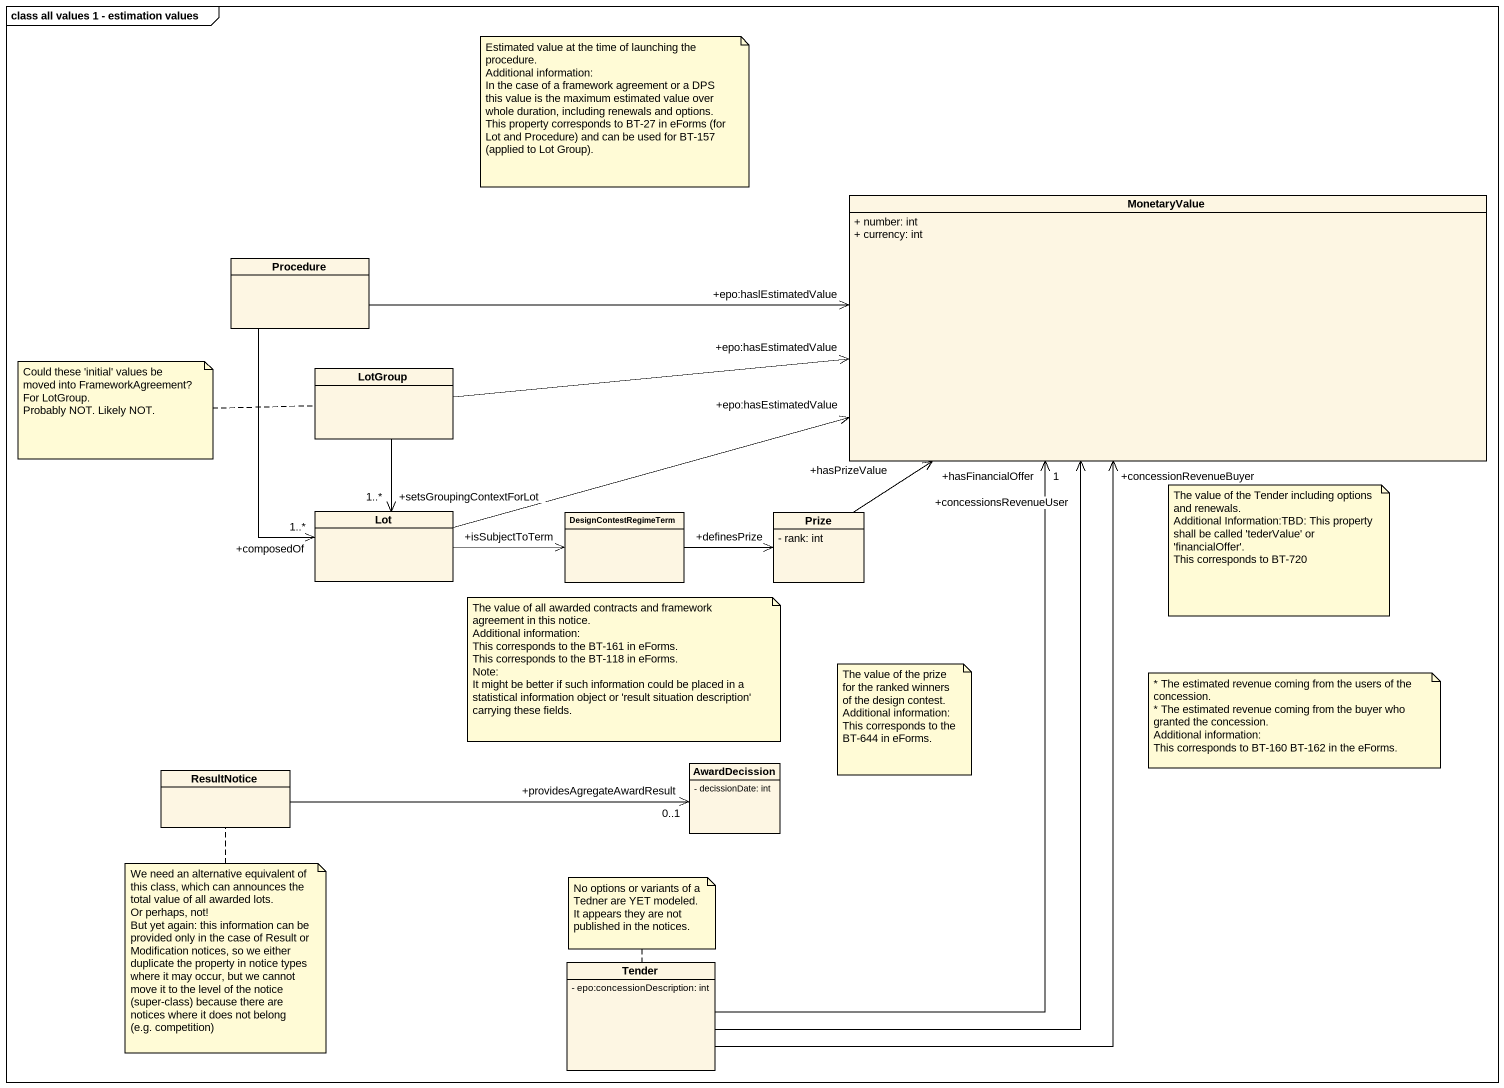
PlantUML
@startuml
mainframe class all values 1 - estimation values
hide circle
hide empty members
skinparam classAttributeIconSize 0
class MonetaryValue {
  + number: int
  + currency: int
}
class Procedure
class LotGroup
class Lot
class DesignContestRegimeTerm
class Prize {
  - rank: int
}
class ResultNotice
class AwardDecission {
  - decissionDate: int
}
class Tender {
  - epo:concessionDescription: int
}
Procedure -right-> "+epo:haslEstimatedValue" MonetaryValue
Procedure --> "+composedOf\n1..*" Lot
LotGroup -right-> "+epo:hasEstimatedValue" MonetaryValue
LotGroup --> "+setsGroupingContextForLot\n1..*" Lot
Lot -right-> "+epo:hasEstimatedValue" MonetaryValue
Lot -right-> "+isSubjectToTerm" DesignContestRegimeTerm
DesignContestRegimeTerm -right-> "+definesPrize" Prize
Prize -up-> "+hasPrizeValue" MonetaryValue
ResultNotice -right-> "+providesAgregateAwardResult\n0..1" AwardDecission
Tender -up-> "+hasFinancialOffer\n1" MonetaryValue
Tender -up-> "+concessionRevenueBuyer" MonetaryValue
Tender -up-> "+concessionsRevenueUser" MonetaryValue
note as N1
  Estimated value at the time of launching the procedure.
  Additional information:
  In the case of a framework agreement or a DPS this value is the maximum estimated value over whole duration, including renewals and options.
  This property corresponds to BT-27 in eForms (for Lot and Procedure) and can be used for BT-157 (applied to Lot Group).
end note
note left of LotGroup
  Could these 'initial' values be moved into FrameworkAgreement?
  For LotGroup.
  Probably NOT. Likely NOT.
end note
note as N3
  The value of the Tender including options and renewals.
  Additional Information:TBD: This property shall be called 'tederValue' or 'financialOffer'.
  This corresponds to BT-720
end note
note as N4
  The value of all awarded contracts and framework agreement in this notice.
  Additional information:
  This corresponds to the BT-161 in eForms.
  This corresponds to the BT-118 in eForms.
  Note:
  It might be better if such information could be placed in a statistical information object or 'result situation description' carrying these fields.
end note
note as N5
  The value of the prize for the ranked winners of the design contest.
  Additional information:
  This corresponds to the BT-644 in eForms.
end note
note as N6
  * The estimated revenue coming from the users of the concession.
  * The estimated revenue coming from the buyer who granted the concession.
  Additional information:
  This corresponds to BT-160 BT-162 in the eForms.
end note
note bottom of ResultNotice
  We need an alternative equivalent of this class, which can announces the total value of all awarded lots.
  Or perhaps, not!
  But yet again: this information can be provided only in the case of Result or Modification notices, so we either duplicate the property in notice types where it may occur, but we cannot move it to the level of the notice (super-class) because there are notices where it does not belong (e.g. competition)
end note
note top of Tender
  No options or variants of a Tedner are YET modeled.
  It appears they are not published in the notices.
end note
@enduml
